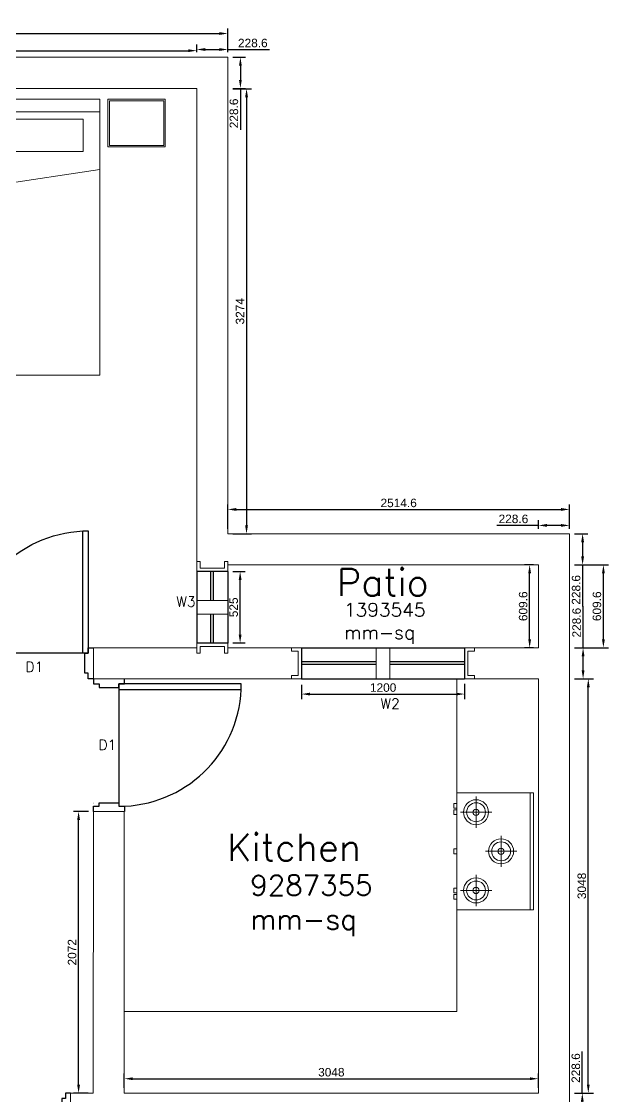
# Model space of a CAD drawing. Header units: millimetres. Extents: x -53035 to -43239, y 27073 to 39928.
# Drawn here: x -47633 to -43314, y 32019 to 39928 of the extents above; entities that cross this region are included whole.
import ezdxf

# ---------------------------------------------------------------- set-up
doc = ezdxf.new("R2010")
doc.units = ezdxf.units.MM
for name, color, linetype, lineweight in [('A-AREA-IDEN', 2, 'Continuous', 25), ('A-DIMS', 3, 'Continuous', 18), ('A-DOOR-FULL-NEWW', 4, 'Continuous', 25), ('A-FURN', 8, 'Continuous', 18), ('A-WALL-FULL-NEWW', 7, 'Continuous', 5), ('A-WIND-FULL-NEW', 4, 'Continuous', 25)]:
    doc.layers.add(name, color=color, linetype=linetype, lineweight=lineweight)
doc.layers.add('A-AREA-NAME', color=7, linetype='Continuous', lineweight=25, true_color=0xd331d3)
doc.styles.add('NOTE_TEXT', font='simplex.shx')
doc.styles.get("Standard").update_dxf_attribs({"font": 'arial.ttf'})
doc.dimstyles.new('ARCH_DIM', dxfattribs={"dimscale": 25, "dimtxt": 2.5, "dimasz": 2.5, "dimexe": 1.5, "dimexo": 1.5, "dimtad": 1, "dimdec": 1, "dimdsep": 46, "dimtxsty": 'Standard', "dimcen": 0.09, "dimadec": 0, "dimazin": 0, "dimtfac": 1, "dimtdec": 1, "dimtofl": 0, "dimtmove": 0, "dimatfit": 3, "dimfxl": 1, "dimtolj": 1, "dimtzin": 0, "dimarcsym": 0})

# ---------------------------------------------------------------- blocks, each defined once
blk = doc.blocks.new('*U3')
at = {"layer": 'A-DOOR-FULL-NEWW'}
blk.add_line((78, 1087.6), (38, 1087.6), dxfattribs=at)
blk.add_wipeout([(0, 228.6), (976, 228.6), (976, 0), (0, 0)])
for p, q in [((38, 1087.6), (38, 187.6)), ((78, 187.6), (78, 1087.6)), ((38, 228.6), (0, 228.6)), ((38, 187.6), (38, 228.6)), ((38, 187.6), (78, 187.6)), ((38, 187.6), (45.5, 187.6)), ((63, 187.6), (38, 187.6)), ((38, 187.6), (938, 187.6)), ((63, 41), (63, 187.6)), ((70.5, 187.6), (78, 187.6)), ((913, 187.6), (938, 187.6)), ((913, 41), (913, 187.6)), ((938, 187.6), (938, 228.6)), ((938, 228.6), (976, 228.6)), ((0, 0), (38, 0)), ((38, 0), (38, 41)), ((38, 41), (63, 41)), ((938, 41), (913, 41)), ((938, 0), (938, 41)), ((976, 0), (938, 0))]:
    blk.add_line(p, q, dxfattribs=at)
blk.add_arc((38, 188.5), 900, 359.94338, 87.45271, dxfattribs=at)
at = {"layer": 'A-WALL-FULL-NEWW'}
for p, q in [((0, 228.6), (0, 114.3)), ((976, 228.6), (976, 114.3)), ((0, 114.3), (0, 0)), ((976, 114.3), (976, 0))]:
    blk.add_line(p, q, dxfattribs=at)
blk = doc.blocks.new('*U24')
at = {"layer": 'A-WALL-FULL-NEWW'}
for p, q in [((0, 228.6), (0, 203.6)), ((1347.9, 228.6), (1347.9, 203.6)), ((0, 25), (0, 0)), ((1347.9, 25), (1347.9, 0))]:
    blk.add_line(p, q, dxfattribs=at)
blk.add_wipeout([(1273, -6.4), (75, -6.4), (75, 236.4), (1273, 236.4)]).dxf.layer = 'A-WALL-FULL-NEWW'
for p, q in [((50, 228.6), (0, 228.6)), ((50, 203.6), (0, 203.6)), ((75, 228.6), (50, 228.6)), ((50, 203.6), (50, 25)), ((75, 228.6), (75, 0)), ((624, 228.6), (724, 228.6)), ((624, 228.6), (624, 0)), ((724, 228.6), (724, 0)), ((1272.9, 228.6), (1272.9, 0)), ((1272.9, 228.6), (1297.9, 228.6)), ((1297.9, 228.6), (1347.9, 228.6)), ((1297.9, 203.6), (1347.9, 203.6)), ((1297.9, 203.6), (1297.9, 25)), ((50, 25), (0, 25)), ((50, 0), (0, 0)), ((75, 0), (50, 0)), ((624, 0), (724, 0)), ((1272.9, 0), (1297.9, 0)), ((1297.9, 25), (1347.9, 25)), ((1297.9, 0), (1347.9, 0))]:
    blk.add_line(p, q, dxfattribs=at)
at = {"layer": 'A-WIND-FULL-NEW'}
for p, q in [((75, 228.6), (1272.9, 228.6)), ((75, 228.6), (75, 0)), ((75, 228.6), (75, 0)), ((1272.9, 228.6), (1272.9, 0)), ((624, 124.3), (75, 124.3)), ((624, 104.3), (75, 104.3)), ((1272.9, 124.3), (724, 124.3)), ((1272.9, 104.3), (724, 104.3)), ((75, 0), (1272.9, 0))]:
    blk.add_line(p, q, dxfattribs=at)
blk = doc.blocks.new('*U35')
at = {"layer": 'A-WALL-FULL-NEWW'}
for p, q in [((0, 228.6), (0, 203.6)), ((675, 228.6), (675, 203.6)), ((0, 25), (0, 0)), ((675, 25), (675, 0))]:
    blk.add_line(p, q, dxfattribs=at)
blk.add_wipeout([(600, -6.4), (75, -6.4), (75, 236.4), (600, 236.4)]).dxf.layer = 'A-WALL-FULL-NEWW'
for p, q in [((50, 228.6), (0, 228.6)), ((50, 203.6), (0, 203.6)), ((75, 228.6), (50, 228.6)), ((50, 203.6), (50, 25)), ((75, 228.6), (75, 0)), ((287.5, 228.6), (387.5, 228.6)), ((287.5, 228.6), (287.5, 0)), ((387.5, 228.6), (387.5, 0)), ((600, 228.6), (600, 0)), ((600, 228.6), (625, 228.6)), ((625, 228.6), (675, 228.6)), ((625, 203.6), (675, 203.6)), ((625, 203.6), (625, 25)), ((50, 25), (0, 25)), ((50, 0), (0, 0)), ((75, 0), (50, 0)), ((287.5, 0), (387.5, 0)), ((600, 0), (625, 0)), ((625, 25), (675, 25)), ((625, 0), (675, 0))]:
    blk.add_line(p, q, dxfattribs=at)
at = {"layer": 'A-WIND-FULL-NEW'}
for p, q in [((75, 228.6), (600, 228.6)), ((75, 228.6), (75, 0)), ((75, 228.6), (75, 0)), ((600, 228.6), (600, 0)), ((287.5, 124.3), (75, 124.3)), ((287.5, 104.3), (75, 104.3)), ((600, 124.3), (387.5, 124.3)), ((600, 104.3), (387.5, 104.3)), ((75, 0), (600, 0))]:
    blk.add_line(p, q, dxfattribs=at)
blk = doc.blocks.new('*D39')
at = {"layer": 'A-DIMS', "color": 0, "lineweight": -2, "transparency": 16777216}
for p, q in [((-52744.5, 39702.1), (-52744.5, 39877)), ((-46115.1, 39702.1), (-46115.1, 39877)), ((-52682, 39839.5), (-46177.6, 39839.5))]:
    blk.add_line(p, q, dxfattribs=at)
at = {"layer": 'A-DIMS', "color": 0, "transparency": 16777216}
for points in [[(-52682, 39849.9), (-52682, 39829.1), (-52744.5, 39839.5)], [(-46177.6, 39849.9), (-46177.6, 39829.1), (-46115.1, 39839.5)]]:
    blk.add_solid(points, dxfattribs=at)
at = {"layer": 'Defpoints', "color": 0, "transparency": 16777216}
for p in [(-46115.1, 39839.5), (-52744.5, 39664.6), (-46115.1, 39664.6)]:
    blk.add_point(p, dxfattribs=at)
at = {"layer": 'A-DIMS', "color": 0, "transparency": 16777216, "insert": (-49429.8, 39887.1), "char_height": 62.5, "attachment_point": 5}
blk.add_mtext('\\A1;6629.4', dxfattribs=at)
blk = doc.blocks.new('*D46')
at = {"layer": 'A-DIMS', "color": 0, "lineweight": -2, "transparency": 16777216}
for p, q in [((-46343.7, 39702.1), (-46343.7, 39759.5)), ((-46281.2, 39722), (-46177.6, 39722)), ((-46115.1, 39702.1), (-46115.1, 39759.5)), ((-46115.1, 39722), (-45809.4, 39722))]:
    blk.add_line(p, q, dxfattribs=at)
at = {"layer": 'A-DIMS', "color": 0, "transparency": 16777216}
for points in [[(-46281.2, 39732.4), (-46281.2, 39711.6), (-46343.7, 39722)], [(-46177.6, 39732.4), (-46177.6, 39711.6), (-46115.1, 39722)]]:
    blk.add_solid(points, dxfattribs=at)
at = {"layer": 'Defpoints', "color": 0, "transparency": 16777216}
for p in [(-46115.1, 39722), (-46343.7, 39664.6), (-46115.1, 39664.6)]:
    blk.add_point(p, dxfattribs=at)
at = {"layer": 'A-DIMS', "color": 0, "transparency": 16777216, "insert": (-45931, 39769.5), "char_height": 62.5, "attachment_point": 5}
blk.add_mtext('\\A1;228.6', dxfattribs=at)
blk = doc.blocks.new('*D50')
at = {"layer": 'A-DIMS', "color": 0, "lineweight": -2, "transparency": 16777216}
for p, q in [((-43563, 36159.4), (-43466.6, 36159.4)), ((-43504.1, 36096.9), (-43504.1, 35993.3)), ((-43563, 35930.8), (-43466.6, 35930.8)), ((-43504.1, 35930.8), (-43504.1, 35625.1))]:
    blk.add_line(p, q, dxfattribs=at)
at = {"layer": 'A-DIMS', "color": 0, "transparency": 16777216}
for points in [[(-43514.6, 36096.9), (-43493.7, 36096.9), (-43504.1, 36159.4)], [(-43514.6, 35993.3), (-43493.7, 35993.3), (-43504.1, 35930.8)]]:
    blk.add_solid(points, dxfattribs=at)
at = {"layer": 'Defpoints', "color": 0, "transparency": 16777216}
for p in [(-43600.5, 36159.4), (-43600.5, 35930.8), (-43504.1, 35930.8)]:
    blk.add_point(p, dxfattribs=at)
at = {"layer": 'A-DIMS', "color": 0, "transparency": 16777216, "insert": (-43551.7, 35746.7), "char_height": 62.5, "attachment_point": 5, "rotation": 90}
blk.add_mtext('\\A1;228.6', dxfattribs=at)
blk = doc.blocks.new('*D51')
at = {"layer": 'A-DIMS', "color": 0, "lineweight": -2, "transparency": 16777216}
for p, q in [((-43829.1, 36196.9), (-43829.1, 36258.4)), ((-43600.5, 36196.9), (-43600.5, 36258.4)), ((-43829.1, 36220.9), (-44134.8, 36220.9)), ((-43663, 36220.9), (-43766.6, 36220.9))]:
    blk.add_line(p, q, dxfattribs=at)
at = {"layer": 'A-DIMS', "color": 0, "transparency": 16777216}
for points in [[(-43766.6, 36231.4), (-43766.6, 36210.5), (-43829.1, 36220.9)], [(-43663, 36231.4), (-43663, 36210.5), (-43600.5, 36220.9)]]:
    blk.add_solid(points, dxfattribs=at)
at = {"layer": 'Defpoints', "color": 0, "transparency": 16777216}
for p in [(-43829.1, 36220.9), (-43829.1, 36159.4), (-43600.5, 36159.4)]:
    blk.add_point(p, dxfattribs=at)
at = {"layer": 'A-DIMS', "color": 0, "transparency": 16777216, "insert": (-44013.2, 36268.5), "char_height": 62.5, "attachment_point": 5}
blk.add_mtext('\\A1;228.6', dxfattribs=at)
blk = doc.blocks.new('*D52')
at = {"layer": 'A-DIMS', "color": 0, "lineweight": -2, "transparency": 16777216}
for p, q in [((-46115.1, 36196.9), (-46115.1, 36375.9)), ((-46052.6, 36338.4), (-43663, 36338.4)), ((-43600.5, 36196.9), (-43600.5, 36375.9))]:
    blk.add_line(p, q, dxfattribs=at)
at = {"layer": 'A-DIMS', "color": 0, "transparency": 16777216}
for points in [[(-46052.6, 36348.8), (-46052.6, 36327.9), (-46115.1, 36338.4)], [(-43663, 36348.8), (-43663, 36327.9), (-43600.5, 36338.4)]]:
    blk.add_solid(points, dxfattribs=at)
at = {"layer": 'Defpoints', "color": 0, "transparency": 16777216}
for p in [(-43600.5, 36338.4), (-46115.1, 36159.4), (-43600.5, 36159.4)]:
    blk.add_point(p, dxfattribs=at)
at = {"layer": 'A-DIMS', "color": 0, "transparency": 16777216, "insert": (-44857.8, 36385.9), "char_height": 62.5, "attachment_point": 5}
blk.add_mtext('\\A1;2514.6', dxfattribs=at)
blk = doc.blocks.new('*D71')
at = {"layer": 'A-DIMS', "color": 0, "lineweight": -2, "transparency": 16777216}
for p, q in [((-43506.4, 32044.6), (-43506.4, 32350.3)), ((-43563, 32044.6), (-43468.9, 32044.6)), ((-43506.4, 31878.5), (-43506.4, 31982.1)), ((-43563, 31816), (-43468.9, 31816))]:
    blk.add_line(p, q, dxfattribs=at)
at = {"layer": 'A-DIMS', "color": 0, "transparency": 16777216}
for points in [[(-43516.8, 31982.1), (-43496, 31982.1), (-43506.4, 32044.6)], [(-43516.8, 31878.5), (-43496, 31878.5), (-43506.4, 31816)]]:
    blk.add_solid(points, dxfattribs=at)
at = {"layer": 'Defpoints', "color": 0, "transparency": 16777216}
for p in [(-43600.5, 32044.6), (-43506.4, 32044.6), (-43600.5, 31816)]:
    blk.add_point(p, dxfattribs=at)
at = {"layer": 'A-DIMS', "color": 0, "transparency": 16777216, "insert": (-43553.9, 32228.7), "char_height": 62.5, "attachment_point": 5, "rotation": 90}
blk.add_mtext('\\A1;228.6', dxfattribs=at)
blk = doc.blocks.new('*D72')
at = {"layer": 'A-DIMS', "color": 0, "lineweight": -2, "transparency": 16777216}
for p, q in [((-43563, 35092.6), (-43424.8, 35092.6)), ((-43462.3, 32107.1), (-43462.3, 35030.1)), ((-43563, 32044.6), (-43424.8, 32044.6))]:
    blk.add_line(p, q, dxfattribs=at)
at = {"layer": 'A-DIMS', "color": 0, "transparency": 16777216}
for points in [[(-43472.7, 35030.1), (-43451.9, 35030.1), (-43462.3, 35092.6)], [(-43472.7, 32107.1), (-43451.9, 32107.1), (-43462.3, 32044.6)]]:
    blk.add_solid(points, dxfattribs=at)
at = {"layer": 'Defpoints', "color": 0, "transparency": 16777216}
for p in [(-43600.5, 35092.6), (-43462.3, 35092.6), (-43600.5, 32044.6)]:
    blk.add_point(p, dxfattribs=at)
at = {"layer": 'A-DIMS', "color": 0, "transparency": 16777216, "insert": (-43509.8, 33568.6), "char_height": 62.5, "attachment_point": 5, "rotation": 90}
blk.add_mtext('\\A1;3048', dxfattribs=at)
blk = doc.blocks.new('*D73')
at = {"layer": 'A-DIMS', "color": 0, "lineweight": -2, "transparency": 16777216}
for p, q in [((-43500.6, 35321.2), (-43500.6, 35626.9)), ((-43563, 35321.2), (-43463.1, 35321.2)), ((-43500.6, 35155.1), (-43500.6, 35258.7)), ((-43563, 35092.6), (-43463.1, 35092.6))]:
    blk.add_line(p, q, dxfattribs=at)
at = {"layer": 'A-DIMS', "color": 0, "transparency": 16777216}
for points in [[(-43511.1, 35258.7), (-43490.2, 35258.7), (-43500.6, 35321.2)], [(-43511.1, 35155.1), (-43490.2, 35155.1), (-43500.6, 35092.6)]]:
    blk.add_solid(points, dxfattribs=at)
at = {"layer": 'Defpoints', "color": 0, "transparency": 16777216}
for p in [(-43600.5, 35321.2), (-43500.6, 35321.2), (-43600.5, 35092.6)]:
    blk.add_point(p, dxfattribs=at)
at = {"layer": 'A-DIMS', "color": 0, "transparency": 16777216, "insert": (-43548.2, 35505.3), "char_height": 62.5, "attachment_point": 5, "rotation": 90}
blk.add_mtext('\\A1;228.6', dxfattribs=at)
blk = doc.blocks.new('*D74')
at = {"layer": 'A-DIMS', "color": 0, "lineweight": -2, "transparency": 16777216}
for p, q in [((-43563, 35930.8), (-43313.6, 35930.8)), ((-43351.1, 35383.7), (-43351.1, 35868.3)), ((-43563, 35321.2), (-43313.6, 35321.2))]:
    blk.add_line(p, q, dxfattribs=at)
at = {"layer": 'A-DIMS', "color": 0, "transparency": 16777216}
for points in [[(-43361.5, 35868.3), (-43340.6, 35868.3), (-43351.1, 35930.8)], [(-43361.5, 35383.7), (-43340.6, 35383.7), (-43351.1, 35321.2)]]:
    blk.add_solid(points, dxfattribs=at)
at = {"layer": 'Defpoints', "color": 0, "transparency": 16777216}
for p in [(-43600.5, 35930.8), (-43351.1, 35930.8), (-43600.5, 35321.2)]:
    blk.add_point(p, dxfattribs=at)
at = {"layer": 'A-DIMS', "color": 0, "transparency": 16777216, "insert": (-43398.6, 35626), "char_height": 62.5, "attachment_point": 5, "rotation": 90}
blk.add_mtext('\\A1;609.6', dxfattribs=at)
blk = doc.blocks.new('*D79')
at = {"layer": 'A-DIMS', "color": 0, "lineweight": -2, "transparency": 16777216}
blk.add_line((-50243.6, 39713.4), (-46406.2, 39713.4), dxfattribs=at)
at = {"layer": 'A-DIMS', "color": 0, "transparency": 16777216}
for points in [[(-50243.6, 39723.8), (-50243.6, 39703), (-50306.1, 39713.4)], [(-46406.2, 39723.8), (-46406.2, 39703), (-46343.7, 39713.4)]]:
    blk.add_solid(points, dxfattribs=at)
at = {"layer": 'Defpoints', "color": 0, "transparency": 16777216}
for p in [(-50306.1, 39713.4), (-46343.7, 39713.4), (-46343.7, 39713.4)]:
    blk.add_point(p, dxfattribs=at)
at = {"layer": 'A-DIMS', "color": 0, "transparency": 16777216, "insert": (-48324.9, 39761), "char_height": 62.5, "attachment_point": 5}
blk.add_mtext('\\A1;3962.4', dxfattribs=at)
blk = doc.blocks.new('*D97')
at = {"layer": 'A-DIMS', "color": 0, "lineweight": -2, "transparency": 16777216}
for p, q in [((-46877.1, 32082.1), (-46877.1, 32187.7)), ((-46814.6, 32150.2), (-43891.6, 32150.2)), ((-43829.1, 32082.1), (-43829.1, 32187.7))]:
    blk.add_line(p, q, dxfattribs=at)
at = {"layer": 'A-DIMS', "color": 0, "transparency": 16777216}
for points in [[(-46814.6, 32160.6), (-46814.6, 32139.8), (-46877.1, 32150.2)], [(-43891.6, 32160.6), (-43891.6, 32139.8), (-43829.1, 32150.2)]]:
    blk.add_solid(points, dxfattribs=at)
at = {"layer": 'Defpoints', "color": 0, "transparency": 16777216}
for p in [(-43829.1, 32150.2), (-46877.1, 32044.6), (-43829.1, 32044.6)]:
    blk.add_point(p, dxfattribs=at)
at = {"layer": 'A-DIMS', "color": 0, "transparency": 16777216, "insert": (-45353.1, 32197.8), "char_height": 62.5, "attachment_point": 5}
blk.add_mtext('\\A1;3048', dxfattribs=at)
blk = doc.blocks.new('*D98')
at = {"layer": 'A-DIMS', "color": 0, "lineweight": -2, "transparency": 16777216}
for p, q in [((-47141.2, 34116.6), (-47250.7, 34116.6)), ((-47213.2, 32107.1), (-47213.2, 34054.1)), ((-47143.2, 32044.6), (-47250.7, 32044.6))]:
    blk.add_line(p, q, dxfattribs=at)
at = {"layer": 'A-DIMS', "color": 0, "transparency": 16777216}
for points in [[(-47223.6, 34054.1), (-47202.8, 34054.1), (-47213.2, 34116.6)], [(-47223.6, 32107.1), (-47202.8, 32107.1), (-47213.2, 32044.6)]]:
    blk.add_solid(points, dxfattribs=at)
at = {"layer": 'Defpoints', "color": 0, "transparency": 16777216}
for p in [(-47213.2, 34116.6), (-47103.7, 34116.6), (-47105.7, 32044.6)]:
    blk.add_point(p, dxfattribs=at)
at = {"layer": 'A-DIMS', "color": 0, "transparency": 16777216, "insert": (-47260.7, 33080.6), "char_height": 62.5, "attachment_point": 5, "rotation": 90}
blk.add_mtext('\\A1;2072', dxfattribs=at)
blk = doc.blocks.new('*D133')
at = {"layer": 'A-DIMS', "color": 0, "lineweight": -2, "transparency": 16777216}
for p, q in [((-46077.6, 35880.8), (-45986.9, 35880.8)), ((-46024.4, 35418.3), (-46024.4, 35818.3)), ((-46077.6, 35355.8), (-45986.9, 35355.8))]:
    blk.add_line(p, q, dxfattribs=at)
at = {"layer": 'A-DIMS', "color": 0, "transparency": 16777216}
for points in [[(-46034.8, 35818.3), (-46013.9, 35818.3), (-46024.4, 35880.8)], [(-46034.8, 35418.3), (-46013.9, 35418.3), (-46024.4, 35355.8)]]:
    blk.add_solid(points, dxfattribs=at)
at = {"layer": 'Defpoints', "color": 0, "transparency": 16777216}
for p in [(-46115.1, 35880.8), (-46024.4, 35880.8), (-46115.1, 35355.8)]:
    blk.add_point(p, dxfattribs=at)
at = {"layer": 'A-DIMS', "color": 0, "transparency": 16777216, "insert": (-46071.9, 35618.3), "char_height": 62.5, "attachment_point": 5, "rotation": 90}
blk.add_mtext('\\A1;525', dxfattribs=at)
blk = doc.blocks.new('*D134')
at = {"layer": 'A-DIMS', "color": 0, "lineweight": -2, "transparency": 16777216}
for p, q in [((-43866.6, 35930.8), (-43931.4, 35930.8)), ((-43893.9, 35383.7), (-43893.9, 35868.3)), ((-43866.6, 35321.2), (-43931.4, 35321.2))]:
    blk.add_line(p, q, dxfattribs=at)
at = {"layer": 'A-DIMS', "color": 0, "transparency": 16777216}
for points in [[(-43904.3, 35868.3), (-43883.5, 35868.3), (-43893.9, 35930.8)], [(-43904.3, 35383.7), (-43883.5, 35383.7), (-43893.9, 35321.2)]]:
    blk.add_solid(points, dxfattribs=at)
at = {"layer": 'Defpoints', "color": 0, "transparency": 16777216}
for p in [(-43893.9, 35930.8), (-43829.1, 35930.8), (-43829.1, 35321.2)]:
    blk.add_point(p, dxfattribs=at)
at = {"layer": 'A-DIMS', "color": 0, "transparency": 16777216, "insert": (-43941.4, 35626), "char_height": 62.5, "attachment_point": 5, "rotation": 90}
blk.add_mtext('\\A1;609.6', dxfattribs=at)
blk = doc.blocks.new('COOK')
blk.add_line((0, 1), (36.75, 1))
blk.add_lwpolyline([(0, 0), (0, 24), (36.75, 24), (36.75, 0)], close=True)
for points in [[(3.39, 24), (3.39, 25), (4.89, 25), (4.89, 24)], [(5.38, 24), (5.38, 25), (6.88, 25), (6.88, 24)], [(17.62, 24), (17.62, 25), (19.12, 25), (19.12, 24)], [(29.88, 24), (29.88, 25), (31.38, 25), (31.38, 24)], [(33.36, 24), (33.36, 25), (31.86, 25), (31.86, 24)], [(6.12, 13.1), (6.12, 22.9)], [(30.62, 13.1), (30.62, 22.9)], [(1.23, 18), (11.02, 18)], [(25.73, 18), (35.52, 18)], [(18.38, 5.25), (18.38, 15.05)], [(13.48, 10.15), (23.27, 10.15)]]:
    blk.add_lwpolyline(points)
for centre, radius in [((6.12, 18), 3.92), ((6.12, 18), 2.96), ((30.62, 18), 3.92), ((30.62, 18), 2.96), ((6.12, 18), 0.977), ((30.62, 18), 0.977), ((18.38, 10.15), 3.92), ((18.38, 10.15), 2.96), ((18.38, 10.15), 0.977)]:
    blk.add_circle(centre, radius)
blk = doc.blocks.new('double bed')
at = {"layer": 'A-FURN'}
for p, q in [((-48640.6, 39357.1), (-49063, 39357.1)), ((-49063, 39357.1), (-49063, 39005)), ((-48652.3, 39345.3), (-49051.3, 39345.3)), ((-49051.3, 39345.3), (-49051.3, 39016.8)), ((-48652.3, 39345.3), (-48652.3, 39016.8)), ((-48640.6, 39357.1), (-48640.6, 39005)), ((-47056.6, 39357.1), (-48581.6, 39357.1)), ((-48581.6, 39357.1), (-48581.6, 37327.1)), ((-48581.6, 39357.1), (-47056.6, 39357.1)), ((-47056.6, 39357.1), (-47056.6, 37327.1)), ((-46997.7, 39005), (-46997.7, 39357.1)), ((-46575.3, 39357.1), (-46997.7, 39357.1)), ((-46986, 39016.8), (-46986, 39345.3)), ((-46587, 39345.3), (-46986, 39345.3)), ((-46587, 39016.8), (-46587, 39345.3)), ((-46575.3, 39005), (-46575.3, 39357.1)), ((-47056.6, 39263.2), (-48581.6, 39263.2)), ((-48640.6, 39005), (-49063, 39005)), ((-48652.3, 39016.8), (-49051.3, 39016.8)), ((-46575.3, 39005), (-46997.7, 39005)), ((-46587, 39016.8), (-46986, 39016.8)), ((-48233.2, 38660.7), (-48581.6, 38898)), ((-47056.6, 38839.8), (-48233.2, 38660.7)), ((-48581.6, 37327.1), (-47056.6, 37327.1))]:
    blk.add_line(p, q, dxfattribs=at)
for points in [[(-48465.8, 39209.8), (-48465.8, 38970.8), (-47890.6, 38970.8), (-47890.6, 39209.8)], [(-47754.9, 39209.8), (-47754.9, 38970.8), (-47179.7, 38970.8), (-47179.7, 39209.8)]]:
    blk.add_lwpolyline(points, close=True, dxfattribs=at)
blk = doc.blocks.new('*D143')
at = {"layer": 'A-DIMS', "color": 0, "lineweight": -2, "transparency": 16777216}
for p, q in [((-46077.6, 39664.6), (-45985, 39664.6)), ((-46022.5, 39602.1), (-46022.5, 39498.5)), ((-46077.6, 39436), (-45985, 39436)), ((-46022.5, 39436), (-46022.5, 39130.3))]:
    blk.add_line(p, q, dxfattribs=at)
at = {"layer": 'A-DIMS', "color": 0, "transparency": 16777216}
for points in [[(-46032.9, 39602.1), (-46012.1, 39602.1), (-46022.5, 39664.6)], [(-46032.9, 39498.5), (-46012.1, 39498.5), (-46022.5, 39436)]]:
    blk.add_solid(points, dxfattribs=at)
at = {"layer": 'Defpoints', "color": 0, "transparency": 16777216}
for p in [(-46115.1, 39664.6), (-46115.1, 39436), (-46022.5, 39436)]:
    blk.add_point(p, dxfattribs=at)
at = {"layer": 'A-DIMS', "color": 0, "transparency": 16777216, "insert": (-46070.1, 39251.9), "char_height": 62.5, "attachment_point": 5, "rotation": 90}
blk.add_mtext('\\A1;228.6', dxfattribs=at)
blk = doc.blocks.new('*D144')
at = {"layer": 'A-DIMS', "color": 0, "lineweight": -2, "transparency": 16777216}
for p, q in [((-46077.6, 39433.4), (-45939.7, 39433.4)), ((-45977.2, 39370.9), (-45977.2, 36221.9)), ((-46077.6, 36159.4), (-45939.7, 36159.4))]:
    blk.add_line(p, q, dxfattribs=at)
at = {"layer": 'A-DIMS', "color": 0, "transparency": 16777216}
for points in [[(-45987.7, 39370.9), (-45966.8, 39370.9), (-45977.2, 39433.4)], [(-45987.7, 36221.9), (-45966.8, 36221.9), (-45977.2, 36159.4)]]:
    blk.add_solid(points, dxfattribs=at)
at = {"layer": 'Defpoints', "color": 0, "transparency": 16777216}
for p in [(-46115.1, 39433.4), (-46115.1, 36159.4), (-45977.2, 36159.4)]:
    blk.add_point(p, dxfattribs=at)
at = {"layer": 'A-DIMS', "color": 0, "transparency": 16777216, "insert": (-46024.8, 37796.4), "char_height": 62.5, "attachment_point": 5, "rotation": 90}
blk.add_mtext('\\A1;3274', dxfattribs=at)
blk = doc.blocks.new('*D156')
at = {"layer": 'A-DIMS', "color": 0, "lineweight": -2, "transparency": 16777216}
for p, q in [((-45572.1, 35048.7), (-45572.1, 34942.5)), ((-44372.1, 35055.1), (-44372.1, 34942.5)), ((-45509.6, 34980), (-44434.6, 34980))]:
    blk.add_line(p, q, dxfattribs=at)
at = {"layer": 'A-DIMS', "color": 0, "transparency": 16777216}
for points in [[(-45509.6, 34990.4), (-45509.6, 34969.6), (-45572.1, 34980)], [(-44434.6, 34990.4), (-44434.6, 34969.6), (-44372.1, 34980)]]:
    blk.add_solid(points, dxfattribs=at)
at = {"layer": 'Defpoints', "color": 0, "transparency": 16777216}
for p in [(-45572.1, 35086.2), (-44372.1, 35092.6), (-44372.1, 34980)]:
    blk.add_point(p, dxfattribs=at)
at = {"layer": 'A-DIMS', "color": 0, "transparency": 16777216, "insert": (-44972.1, 35027.5), "char_height": 62.5, "attachment_point": 5}
blk.add_mtext('\\A1;1200', dxfattribs=at)

msp = doc.modelspace()

# ---------------------------------------------------------------- linework, layer by layer
at = {"layer": 'A-FURN'}
for p, q in [((-44429.07, 32644.58), (-44429.07, 35092.58)), ((-46877.07, 32644.58), (-44429.07, 32644.58))]:
    msp.add_line(p, q, dxfattribs=at)
at = {"layer": 'A-WALL-FULL-NEWW'}
for p, q in [((-52744.47, 39664.58), (-46115.07, 39664.58)), ((-46115.07, 36159.38), (-46115.07, 39664.58)), ((-50306.07, 39435.98), (-46343.67, 39435.98)), ((-46343.67, 35880.75), (-46343.67, 39435.98)), ((-43740.17, 36159.38), (-46115.07, 36159.38)), ((-43600.47, 36159.38), (-43740.17, 36159.38)), ((-43600.47, 27434.48), (-43600.47, 36159.38)), ((-46115.07, 35930.78), (-43829.07, 35930.78)), ((-46115.07, 35880.75), (-46115.07, 35930.78)), ((-43829.07, 35321.18), (-43829.07, 35930.78)), ((-46115.07, 35880.75), (-46343.67, 35880.75)), ((-46343.67, 35321.18), (-46343.67, 35355.74)), ((-46115.07, 35355.74), (-46343.67, 35355.74)), ((-46115.07, 35321.18), (-46115.07, 35355.74)), ((-47258.27, 35149.73), (-47258.27, 35321.18)), ((-47105.67, 35092.58), (-47105.67, 35321.18)), ((-47105.67, 35321.18), (-46343.67, 35321.18)), ((-46115.07, 35321.18), (-45572.07, 35321.18)), ((-45572.07, 35321.18), (-45572.07, 35092.58)), ((-44372.07, 35321.18), (-43829.07, 35321.18)), ((-47258.27, 35149.73), (-47143.97, 35149.73)), ((-47105.67, 35092.58), (-45572.07, 35092.58)), ((-44372.07, 35092.58), (-43829.07, 35092.58)), ((-43829.07, 32044.58), (-43829.07, 35092.58)), ((-47105.67, 34178.28), (-46877.07, 34178.28)), ((-46877.07, 32044.58), (-46877.07, 34178.28)), ((-47272.67, 32044.58), (-47105.67, 32044.58)), ((-46877.07, 32044.58), (-43829.07, 32044.58))]:
    msp.add_line(p, q, dxfattribs=at)

# ---------------------------------------------------------------- block references
at = {"layer": 'A-FURN', "xscale": 23.48483934181071, "yscale": 23.48483934181071, "zscale": 23.48483934181071, "rotation": 89.99999999999999}
msp.add_blockref('COOK', (-43865.44, 33391.53), dxfattribs=at)
at = {"layer": 'A-WALL-FULL-NEWW'}
msp.add_blockref('double bed', (0, 0), dxfattribs=at)

# ---------------------------------------------------------------- texts
at = {"layer": 'A-AREA-IDEN', "style": 'NOTE_TEXT'}
msp.add_text('W2', height=75, dxfattribs=at).set_placement((-44991.1, 34872))
at = {"layer": 'A-AREA-IDEN', "char_height": 200, "attachment_point": 1, "style": 'NOTE_TEXT'}
for s, insert in [('Patio', (-45313.11, 35901.75)), ('Kitchen', (-46120.03, 33952.14))]:
    msp.add_mtext_dynamic_manual_height_columns(s, width=1901.3128, gutter_width=12.5, heights=[0], dxfattribs=dict(at, insert=insert))
at = {"layer": 'A-AREA-NAME', "insert": (-45950, 33648.1), "char_height": 150, "attachment_point": 1, "style": 'NOTE_TEXT'}
msp.add_mtext_dynamic_manual_height_columns('\\pxt12;9287355\\Pmm-sq ', width=3247.7923, gutter_width=12.5, heights=[0], dxfattribs=at)

# ---------------------------------------------------------------- dimensions: what is measured, and where the dimension line sits
at = {"layer": 'A-DIMS'}
for base, p1, p2, picture, middle in [((-46115.07, 39839.52), (-52744.47, 39664.58), (-46115.07, 39664.58), '*D39', (-49429.77, 39887.06)), ((-46343.67, 39713.42), (-50306.07, 39713.42), (-46343.67, 39713.42), '*D79', (-48324.87, 39760.98)), ((-46115.07, 39722.01), (-46343.67, 39664.58), (-46115.07, 39664.58), '*D46', (-45930.98, 39769.54)), ((-43600.47, 36338.35), (-46115.07, 36159.38), (-43600.47, 36159.38), '*D52', (-44857.77, 36385.89)), ((-43829.07, 36220.94), (-43600.47, 36159.38), (-43829.07, 36159.38), '*D51', (-44013.16, 36268.47)), ((-43829.07, 32150.21), (-46877.07, 32044.58), (-43829.07, 32044.58), '*D97', (-45353.07, 32197.77))]:
    dim = msp.add_linear_dim(base=base, p1=p1, p2=p2, dimstyle='ARCH_DIM', dxfattribs=at)
    dim.commit()
    dim.dimension.update_dxf_attribs({"geometry": picture, "text_midpoint": middle})
for base, p1, p2, picture, middle in [((-46022.52, 39435.98), (-46115.07, 39664.58), (-46115.07, 39435.98), '*D143', (-46070.05, 39251.9)), ((-45977.24, 36159.38), (-46115.07, 39433.41), (-46115.07, 36159.38), '*D144', (-46024.8, 37796.4)), ((-43504.14, 35930.78), (-43600.47, 36159.38), (-43600.47, 35930.78), '*D50', (-43551.68, 35746.7)), ((-43893.89, 35930.78), (-43829.07, 35321.18), (-43829.07, 35930.78), '*D134', (-43941.43, 35625.98)), ((-43351.05, 35930.78), (-43600.47, 35321.18), (-43600.47, 35930.78), '*D74', (-43398.59, 35625.98)), ((-43500.64, 35321.18), (-43600.47, 35092.58), (-43600.47, 35321.18), '*D73', (-43548.18, 35505.27)), ((-43462.29, 35092.58), (-43600.47, 32044.58), (-43600.47, 35092.58), '*D72', (-43509.84, 33568.58)), ((-43506.39, 32044.58), (-43600.47, 31815.98), (-43600.47, 32044.58), '*D71', (-43553.92, 32228.67))]:
    dim = msp.add_linear_dim(base=base, p1=p1, p2=p2, angle=90, dimstyle='ARCH_DIM', dxfattribs=at)
    dim.commit()
    dim.dimension.update_dxf_attribs({"geometry": picture, "text_midpoint": middle})

# ---------------------------------------------------------------- next in the draw order: block references
at = {"layer": 'A-DOOR-FULL-NEWW', "xscale": -1}
msp.add_blockref('*U3', (-47103.74, 35092.58), dxfattribs=at)
at = {"layer": 'A-DOOR-FULL-NEWW', "xscale": -1, "rotation": 180}
msp.add_blockref('*U3', (-48248.67, 32044.58), dxfattribs=at)
at = {"layer": 'A-WALL-FULL-NEWW', "rotation": 270}
msp.add_blockref('*U35', (-46343.67, 35955.75), dxfattribs=at)
at = {"layer": 'A-WALL-FULL-NEWW'}
msp.add_blockref('*U24', (-45647.07, 35092.58), dxfattribs=at)

# ---------------------------------------------------------------- next in the draw order: block references
at = {"layer": 'A-DOOR-FULL-NEWW', "rotation": 270}
msp.add_blockref('*U3', (-47103.74, 35092.58), dxfattribs=at)

# ---------------------------------------------------------------- next in the draw order: texts
at = {"layer": 'A-AREA-NAME', "insert": (-45260, 35650), "char_height": 100, "attachment_point": 1, "style": 'NOTE_TEXT'}
msp.add_mtext_dynamic_manual_height_columns('\\pxt12;1393545\\Pmm-sq ', width=3247.7923, gutter_width=12.5, heights=[0], dxfattribs=at)
at = {"layer": 'A-DOOR-FULL-NEWW', "style": 'NOTE_TEXT'}
for s, p in [('W3', (-46493.43, 35622.73)), ('D1', (-47604.11, 35143.05))]:
    msp.add_text(s, height=75, dxfattribs=at).set_placement(p)

# ---------------------------------------------------------------- next in the draw order: dimensions: what is measured, and where the dimension line sits
at = {"layer": 'A-DIMS'}
dim = msp.add_linear_dim(base=(-46024.35, 35880.75), p1=(-46115.07, 35355.76), p2=(-46115.07, 35880.75), angle=90, dimstyle='ARCH_DIM', dxfattribs=at)
dim.commit()
dim.dimension.update_dxf_attribs({"geometry": '*D133', "text_midpoint": (-46071.89, 35618.26)})
dim = msp.add_linear_dim(base=(-44372.07, 34980), p1=(-45572.07, 35086.15), p2=(-44372.07, 35092.58), dimstyle='ARCH_DIM', dxfattribs=at)
dim.commit()
dim.dimension.update_dxf_attribs({"geometry": '*D156', "text_midpoint": (-44972.07, 35027.54)})

# ---------------------------------------------------------------- next in the draw order: linework, layer by layer
at = {"layer": 'A-WALL-FULL-NEWW'}
msp.add_line((-47103.74, 34116.58), (-47105.67, 32044.58), dxfattribs=at)

# ---------------------------------------------------------------- next in the draw order: texts
at = {"layer": 'A-DOOR-FULL-NEWW', "style": 'NOTE_TEXT'}
msp.add_text('D1', height=75, dxfattribs=at).set_placement((-47066.65, 34568.68))

# ---------------------------------------------------------------- next in the draw order: dimensions: what is measured, and where the dimension line sits
at = {"layer": 'A-DIMS'}
dim = msp.add_linear_dim(base=(-47213.21, 34116.58), p1=(-47105.67, 32044.58), p2=(-47103.74, 34116.58), angle=90, dimstyle='ARCH_DIM', dxfattribs=at)
dim.commit()
dim.dimension.update_dxf_attribs({"geometry": '*D98', "text_midpoint": (-47260.75, 33080.58)})

doc.saveas('drawing.dxf')
